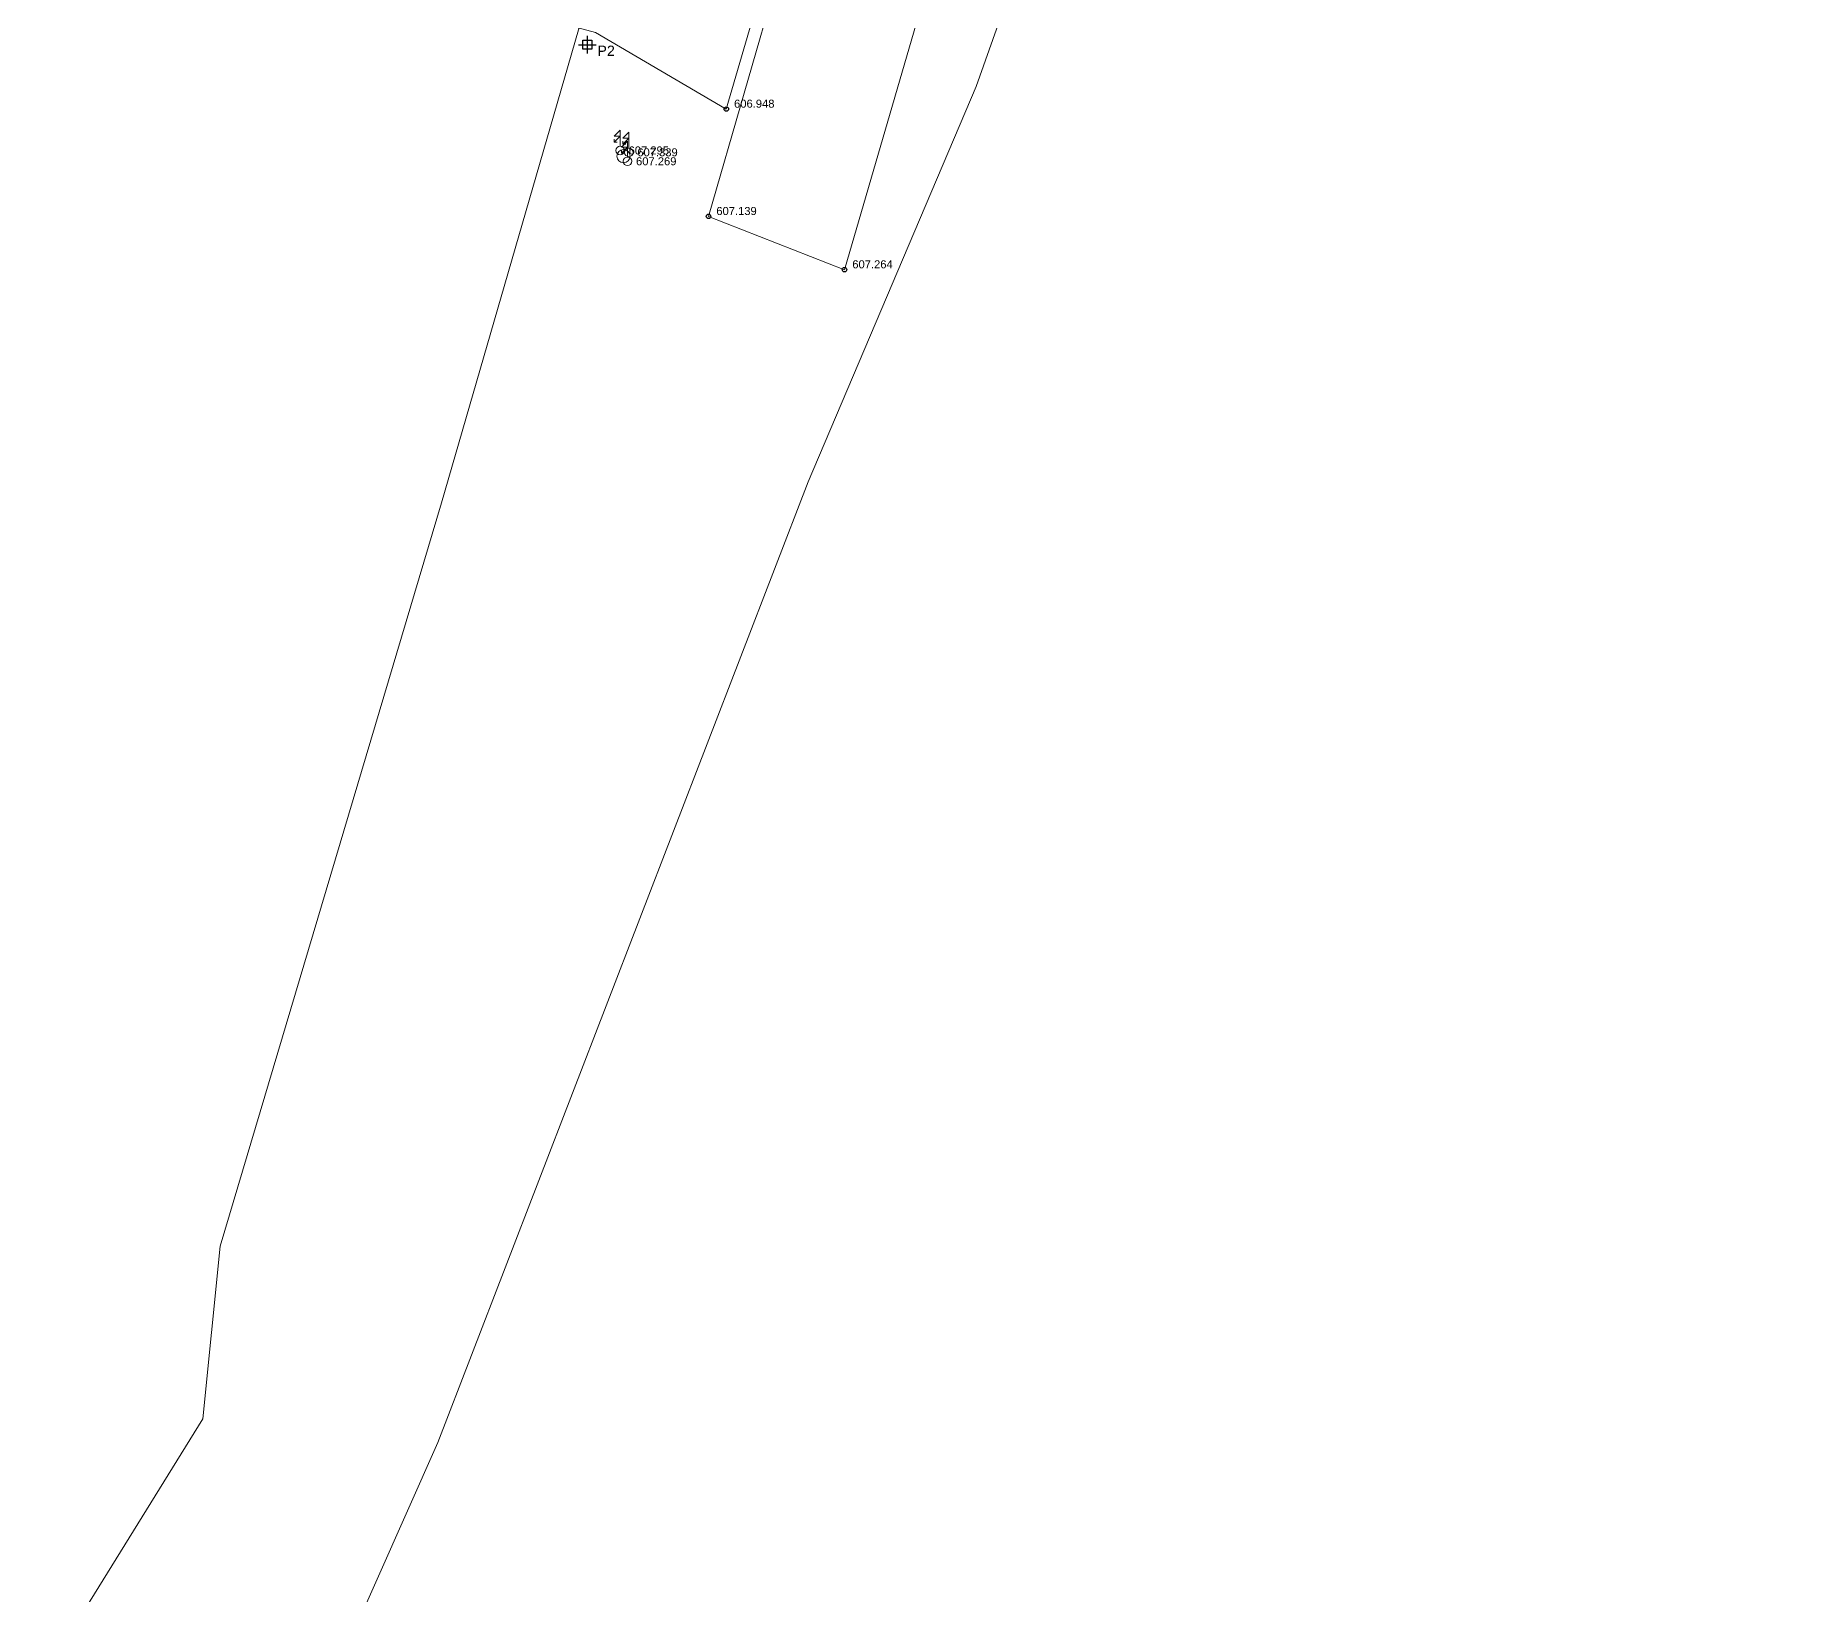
# Model space of a CAD drawing. Header units: metres. Extents: x 7508213 to 7508396, y 4696547 to 4696848.
# Drawn here: x 7508336.2 to 7508395.8, y 4696697.6 to 4696750.2 of the extents above; entities that cross this region are included whole.
import ezdxf

# ---------------------------------------------------------------- set-up
doc = ezdxf.new("R2010")
doc.units = ezdxf.units.M
doc.layers.get('0').update_dxf_attribs({"lineweight": 0})
for name, color, linetype, lineweight in [('asfalt', 8, 'Continuous', 0), ('asfalt pikat', 8, 'Continuous', 0), ('Parc-Kojshi', 251, 'Continuous', 0), ('Parc-Re', 7, 'Continuous', 0), ('rrjet', 7, 'Continuous', 0), ('rruge', 31, 'Continuous', 0), ('rruge pikat', 31, 'Continuous', 0), ('Shtyll elektrike', 7, 'Continuous', 0)]:
    doc.layers.add(name, color=color, linetype=linetype, lineweight=lineweight)
doc.styles.get("Standard").update_dxf_attribs({"font": 'arial.ttf'})

# ---------------------------------------------------------------- blocks, each defined once
blk = doc.blocks.new('*U11')
at = {"color": 0, "linetype": 'ByBlock', "lineweight": -2}
blk.add_line((0, 0), (0, 0), dxfattribs=at)
blk.add_circle((0, 0), 0.5, dxfattribs=at)
blk = doc.blocks.new('*U204', base_point=(7508358.897, 4696744.081, 607.139))
at = {"layer": 'asfalt pikat', "linetype": 'ByBlock', "insert": (7508359.1595, 4696744.261, 607.139), "char_height": 0.27, "attachment_point": 4}
blk.add_mtext('{\\C256;607.139}', dxfattribs=at)
blk = doc.blocks.new('*U205', base_point=(7508358.897, 4696744.081, 607.139))
at = {"layer": 'asfalt pikat', "linetype": 'ByBlock', "lineweight": -2}
blk.add_blockref('*U204', (7508358.897, 4696744.081, 607.139), dxfattribs=at)
blk = doc.blocks.new('*U206', base_point=(7508363.486, 4696742.282, 607.264))
at = {"layer": 'asfalt pikat', "linetype": 'ByBlock', "insert": (7508363.7485, 4696742.462, 607.264), "char_height": 0.27, "attachment_point": 4}
blk.add_mtext('{\\C256;607.264}', dxfattribs=at)
blk = doc.blocks.new('*U207', base_point=(7508363.486, 4696742.282, 607.264))
at = {"layer": 'asfalt pikat', "linetype": 'ByBlock', "lineweight": -2}
blk.add_blockref('*U206', (7508363.486, 4696742.282, 607.264), dxfattribs=at)
blk = doc.blocks.new('Pole electricity_ Shtyllë Elekrike Druri - tension i lartë')
at = {"color": 1, "linetype": 'ByBlock', "lineweight": 0, "flags": 128}
for points in [[(0, 0.5), (0, 2.35), (-0.7, 1.65), (0, 1.65), (-0.7, 0.95)], [(-0.35, 0.95), (-0.7, 0.95), (-0.7, 1.3)]]:
    blk.add_lwpolyline(points, dxfattribs=at)
at = {"color": 1, "linetype": 'ByBlock', "lineweight": 0}
blk.add_circle((0, 0), 0.5, dxfattribs=at)
blk = doc.blocks.new('Shtylle_Elekrike_Druri')
at = {"color": 1, "lineweight": 0}
blk.add_blockref('Pole electricity_ Shtyllë Elekrike Druri - tension i lartë', (0, 0), dxfattribs=at)
blk = doc.blocks.new('*U208', base_point=(7508356.164, 4696745.938, 607.269))
at = {"layer": 'Shtyll elektrike', "linetype": 'ByBlock', "insert": (7508356.45, 4696745.938, 607.269), "char_height": 0.27, "attachment_point": 4}
blk.add_mtext('607.269', dxfattribs=at)
blk = doc.blocks.new('*U209', base_point=(7508356.164, 4696745.938, 607.269))
at = {"color": 0, "linetype": 'ByBlock', "lineweight": -2}
blk.add_blockref('*U208', (7508356.164, 4696745.938, 607.269), dxfattribs=at)
blk = doc.blocks.new('*U210', base_point=(7508356.207, 4696746.24, 607.339))
at = {"layer": 'Shtyll elektrike', "linetype": 'ByBlock', "insert": (7508356.493, 4696746.24, 607.339), "char_height": 0.27, "attachment_point": 4}
blk.add_mtext('607.339', dxfattribs=at)
blk = doc.blocks.new('*U211', base_point=(7508356.207, 4696746.24, 607.339))
at = {"color": 0, "linetype": 'ByBlock', "lineweight": -2}
blk.add_blockref('*U210', (7508356.207, 4696746.24, 607.339), dxfattribs=at)
blk = doc.blocks.new('*U212', base_point=(7508355.913, 4696746.304, 607.295))
at = {"layer": 'Shtyll elektrike', "linetype": 'ByBlock', "insert": (7508356.199, 4696746.304, 607.295), "char_height": 0.27, "attachment_point": 4}
blk.add_mtext('607.295', dxfattribs=at)
blk = doc.blocks.new('*U213', base_point=(7508355.913, 4696746.304, 607.295))
at = {"color": 0, "linetype": 'ByBlock', "lineweight": -2}
blk.add_blockref('*U212', (7508355.913, 4696746.304, 607.295), dxfattribs=at)
blk = doc.blocks.new('*U214', base_point=(7508359.496, 4696747.701, 606.948))
at = {"layer": 'rruge pikat', "linetype": 'ByBlock', "insert": (7508359.7585, 4696747.881, 606.948), "char_height": 0.27, "attachment_point": 4}
blk.add_mtext('{\\C256;606.948}', dxfattribs=at)
blk = doc.blocks.new('*U215', base_point=(7508359.496, 4696747.701, 606.948))
at = {"layer": 'rruge pikat', "linetype": 'ByBlock', "lineweight": -2}
blk.add_blockref('*U214', (7508359.496, 4696747.701, 606.948), dxfattribs=at)
blk = doc.blocks.new('*U12')
at = {"color": 0, "linetype": 'ByBlock', "lineweight": -2}
for p, q in [((-1, 0), (1, 0)), ((0, -1), (0, 1))]:
    blk.add_line(p, q, dxfattribs=at)
blk.add_lwpolyline([(-0.5, -0.5), (-0.5, 0.5), (0.5, 0.5), (0.5, -0.5)], close=True, dxfattribs=at)
blk = doc.blocks.new('*U662', base_point=(7508354.808, 4696749.871, 607.437))
at = {"layer": 'rrjet', "linetype": 'ByBlock', "insert": (7508355.145, 4696749.841, 607.437), "char_height": 0.345, "attachment_point": 1}
blk.add_mtext('{\\C137;P2}', dxfattribs=at)
blk = doc.blocks.new('*U663', base_point=(7508354.808, 4696749.871, 607.437))
at = {"layer": 'rrjet', "color": 93, "linetype": 'ByBlock', "lineweight": -2}
blk.add_blockref('*U662', (7508354.808, 4696749.871, 607.437), dxfattribs=at)
blk = doc.blocks.new('*U664', base_point=(7508354.808, 4696749.871, 607.437))
at = {"layer": 'rrjet', "linetype": 'ByBlock', "insert": (7508355.145, 4696749.841, 607.437), "char_height": 0.345, "attachment_point": 1}
blk.add_mtext('{\\C137;P2}', dxfattribs=at)
blk = doc.blocks.new('*U665', base_point=(7508354.808, 4696749.871, 607.437))
at = {"layer": 'rrjet', "color": 93, "linetype": 'ByBlock', "lineweight": -2}
blk.add_blockref('*U664', (7508354.808, 4696749.871, 607.437), dxfattribs=at)

msp = doc.modelspace()

# ---------------------------------------------------------------- linework, layer by layer
at = {"layer": 'asfalt'}
msp.add_polyline3d([(7508358.897, 4696744.081, 607.139), (7508363.486, 4696742.282, 607.264), (7508368.504, 4696759.489, 607.168), (7508377.532, 4696783.209, 607.126), (7508373.247, 4696785.754, 606.946), (7508362.504, 4696756.566, 607.139)], close=True, dxfattribs=at)
at = {"layer": 'Parc-Kojshi'}
for points in [[(7508267.447, 4696547.803), (7508275.994, 4696566.19), (7508277.954, 4696575.34), (7508282.824, 4696586.169), (7508294.355, 4696610.328), (7508302.946, 4696636.177), (7508314.897, 4696663.246), (7508324.647, 4696675.795), (7508341.828, 4696703.513), (7508342.418, 4696709.343), (7508349.879, 4696734.422), (7508360.2, 4696770.031), (7508376.181, 4696803.419), (7508378.462, 4696813.189), (7508384.732, 4696829.768), (7508387.737, 4696837.613)], [(7508395.756, 4696833.977), (7508394.832, 4696832.067), (7508390.712, 4696812.618), (7508381.781, 4696790.119), (7508374.73, 4696767.66), (7508367.93, 4696748.461), (7508362.259, 4696735.121), (7508349.758, 4696702.723), (7508336.447, 4696672.754), (7508335.307, 4696669.544), (7508335.167, 4696665.705), (7508334.127, 4696660.415), (7508331.653, 4696652.896), (7508319.656, 4696636.016), (7508316.176, 4696630.606), (7508293.614, 4696579.487), (7508293.394, 4696578.989), (7508278.423, 4696547.186)]]:
    msp.add_lwpolyline(points, dxfattribs=at)
at = {"layer": 'Parc-Re', "flags": 128}
msp.add_lwpolyline([(7508243.875, 4696612.831), (7508268.398, 4696724.717), (7508215.238, 4696734.24), (7508215.569, 4696763.219), (7508212.93, 4696782.929), (7508212.93, 4696793.808), (7508216.721, 4696814.178), (7508220.981, 4696845.627), (7508225.342, 4696846.137), (7508234.813, 4696834.987), (7508244.611, 4696836.326), (7508256.462, 4696839.505), (7508277.532, 4696834.894), (7508321.191, 4696821.902), (7508376.181, 4696803.419), (7508360.2, 4696770.031), (7508349.879, 4696734.422), (7508342.418, 4696709.343), (7508341.828, 4696703.513), (7508324.647, 4696675.795)], dxfattribs=at)
at = {"layer": 'rruge'}
msp.add_polyline3d([(7508301.315, 4696764.754, 605.707), (7508307.17, 4696763.308, 605.817), (7508321.318, 4696759.07, 606.093), (7508331.946, 4696756.316, 606.241), (7508334.089, 4696755.746, 606.252), (7508346.129, 4696752.64, 606.477), (7508350.233, 4696751.594, 606.554), (7508355.087, 4696750.281, 606.852), (7508359.496, 4696747.701, 606.948), (7508361.849, 4696755.775, 606.892), (7508356.818, 4696756.054, 606.713), (7508341.389, 4696760.069, 606.234), (7508314.576, 4696766.99, 606.224), (7508302.854, 4696770.15, 605.78)], close=True, dxfattribs=at)
at = {"layer": 'Shtyll elektrike'}
msp.add_circle((7508356.025, 4696746.112, 607.269), 0.222, dxfattribs=at)

# ---------------------------------------------------------------- block references
at = {"color": 0, "linetype": 'ByBlock', "lineweight": -2}
for name, p in [('*U213', (7508355.913, 4696746.304, 607.295)), ('*U209', (7508356.164, 4696745.938, 607.269)), ('*U211', (7508356.207, 4696746.24, 607.339))]:
    msp.add_blockref(name, p, dxfattribs=at)
at = {"layer": 'asfalt pikat', "linetype": 'ByBlock', "lineweight": -2}
for name, p in [('*U205', (7508358.897, 4696744.081, 607.139)), ('*U207', (7508363.486, 4696742.282, 607.264))]:
    msp.add_blockref(name, p, dxfattribs=at)
at = {"layer": 'asfalt pikat', "linetype": 'ByBlock', "lineweight": -2, "xscale": 0.1499999970000001, "yscale": 0.1499999970000001, "zscale": 0.1499999970000001}
for p in [(7508358.897, 4696744.081, 607.139), (7508363.486, 4696742.282, 607.264)]:
    msp.add_blockref('*U11', p, dxfattribs=at)
at = {"layer": 'rrjet', "color": 93, "linetype": 'ByBlock', "lineweight": -2, "xscale": 0.3, "yscale": 0.3, "zscale": 0.3}
msp.add_blockref('*U12', (7508354.808, 4696749.871, 607.437), dxfattribs=at)
msp.add_blockref('*U12', (7508354.808, 4696749.871, 607.437), dxfattribs=at)
at = {"layer": 'rrjet', "color": 93, "linetype": 'ByBlock', "lineweight": -2}
for name in ['*U663', '*U665']:
    msp.add_blockref(name, (7508354.808, 4696749.871, 607.437), dxfattribs=at)
at = {"layer": 'rruge pikat', "linetype": 'ByBlock', "lineweight": -2, "xscale": 0.1499999970000001, "yscale": 0.1499999970000001, "zscale": 0.1499999970000001}
msp.add_blockref('*U11', (7508359.496, 4696747.701, 606.948), dxfattribs=at)
at = {"layer": 'rruge pikat', "linetype": 'ByBlock', "lineweight": -2}
msp.add_blockref('*U215', (7508359.496, 4696747.701, 606.948), dxfattribs=at)
at = {"layer": 'Shtyll elektrike', "color": 0, "linetype": 'ByBlock', "lineweight": -2, "xscale": 0.2894736832326552, "yscale": 0.2894736832326552, "zscale": 0.2894736832326552}
for p in [(7508355.913, 4696746.304, 607.295), (7508356.164, 4696745.938, 607.269), (7508356.207, 4696746.24, 607.339)]:
    msp.add_blockref('Shtylle_Elekrike_Druri', p, dxfattribs=at)

doc.saveas('drawing.dxf')
